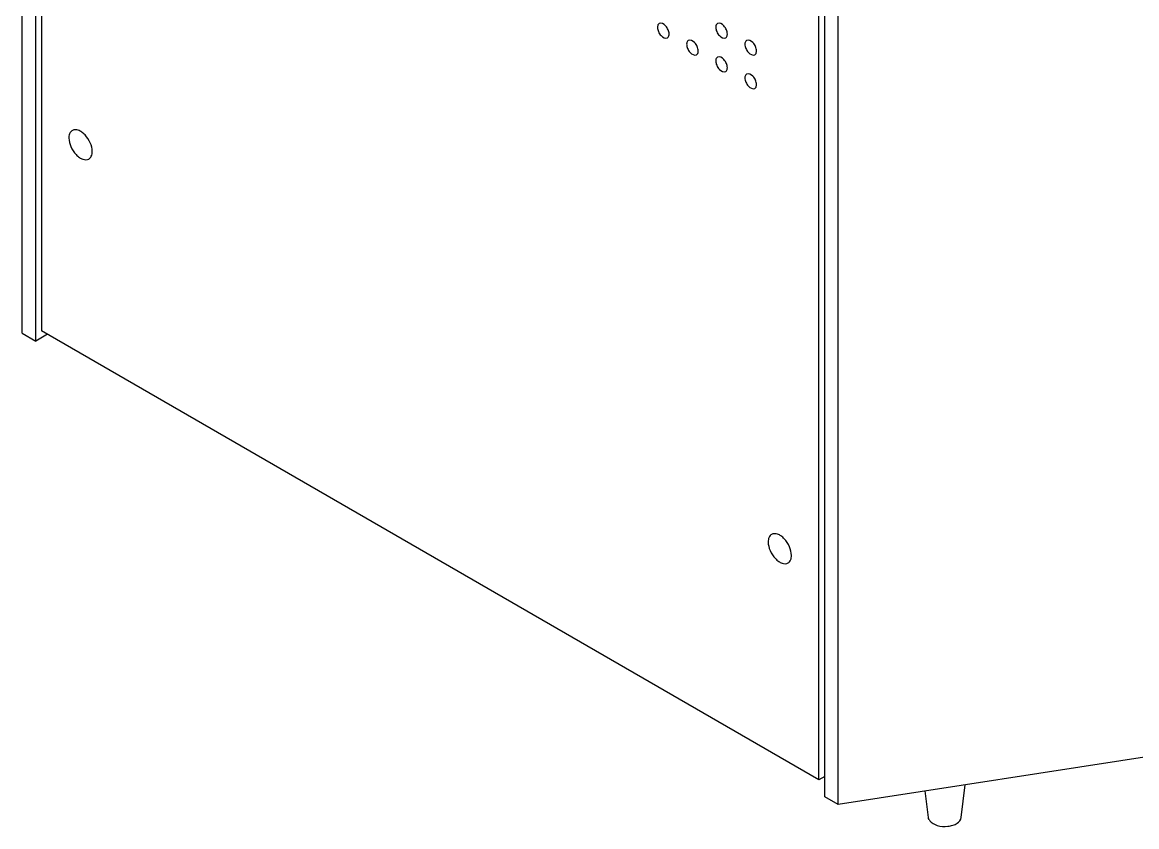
# Model space of a CAD drawing. Header units: millimetres. Extents: x 0 to 1189, y 0 to 841.
# Drawn here: x 676.8 to 812.1, y 224.1 to 321.7 of the extents above; entities that cross this region are included whole.
import ezdxf

# ---------------------------------------------------------------- set-up
doc = ezdxf.new("R2010")
doc.units = ezdxf.units.MM
doc.header["$LTSCALE"] = 65.395
doc.layers.get('0').update_dxf_attribs({"linetype": 'CONTINUOUS'})
doc.layers.add('AXIS', color=7, linetype='CONTINUOUS')
doc.layers.add('SURFACES', color=7, linetype='CONTINUOUS')

msp = doc.modelspace()

# ---------------------------------------------------------------- linework, layer by layer
at = {"color": 7, "linetype": 'Continuous'}
for p, q in [((676.84, 283.99), (676.84, 561.6)), ((678.48, 283.05), (678.48, 560.66)), ((679.19, 559.44), (679.19, 284.28)), ((773.5, 229.82), (773.5, 504.99)), ((676.84, 283.99), (678.48, 283.05)), ((773.5, 229.82), (679.19, 284.28)), ((679.89, 283.87), (678.48, 283.05)), ((774.21, 230.23), (773.5, 229.82))]:
    msp.add_line(p, q, dxfattribs=at)
at = {"layer": 'AXIS', "color": 7, "linetype": 'Continuous'}
for p, q in [((790.79, 225.25), (791.26, 229.23)), ((786.8, 225.25), (786.42, 228.48))]:
    msp.add_line(p, q, dxfattribs=at)
for points, knots in [([(754.13, 321.55), (754.09, 321.53), (753.96, 321.42), (753.92, 321.23), (753.92, 321.1)], [0, 0, 0, 0, 0.220867, 1, 1, 1, 1]), ([(753.92, 321.1), (753.92, 320.92), (754.03, 320.54), (754.34, 320.02), (754.89, 319.69), (755.13, 319.82)], [0, 0, 0, 0, 0.277753, 0.577543, 1, 1, 1, 1]), ([(755.33, 320.28), (755.33, 320.46), (755.23, 320.83), (754.91, 321.36), (754.36, 321.69), (754.13, 321.55)], [0, 0, 0, 0, 0.277753, 0.577543, 1, 1, 1, 1]), ([(761.2, 321.55), (761.16, 321.53), (761.03, 321.42), (760.99, 321.23), (760.99, 321.1)], [0, 0, 0, 0, 0.220867, 1, 1, 1, 1]), ([(760.99, 321.1), (760.99, 320.92), (761.1, 320.54), (761.41, 320.02), (761.96, 319.69), (762.2, 319.82)], [0, 0, 0, 0, 0.277753, 0.577543, 1, 1, 1, 1]), ([(762.4, 320.28), (762.4, 320.46), (762.3, 320.83), (761.99, 321.36), (761.43, 321.69), (761.2, 321.55)], [0, 0, 0, 0, 0.277753, 0.577543, 1, 1, 1, 1]), ([(755.13, 319.82), (755.16, 319.84), (755.29, 319.96), (755.33, 320.15), (755.33, 320.28)], [0, 0, 0, 0, 0.220867, 1, 1, 1, 1]), ([(757.66, 319.51), (757.63, 319.49), (757.49, 319.38), (757.46, 319.19), (757.46, 319.06)], [0, 0, 0, 0, 0.220867, 1, 1, 1, 1]), ([(758.87, 318.24), (758.87, 318.42), (758.76, 318.79), (758.45, 319.32), (757.9, 319.65), (757.66, 319.51)], [0, 0, 0, 0, 0.277753, 0.577543, 1, 1, 1, 1]), ([(762.2, 319.82), (762.23, 319.84), (762.37, 319.96), (762.4, 320.15), (762.4, 320.28)], [0, 0, 0, 0, 0.220867, 1, 1, 1, 1]), ([(764.73, 319.51), (764.7, 319.49), (764.57, 319.38), (764.53, 319.19), (764.53, 319.06)], [0, 0, 0, 0, 0.220867, 1, 1, 1, 1]), ([(765.94, 318.24), (765.94, 318.42), (765.83, 318.79), (765.52, 319.32), (764.97, 319.65), (764.73, 319.51)], [0, 0, 0, 0, 0.277753, 0.577543, 1, 1, 1, 1]), ([(757.46, 319.06), (757.46, 318.88), (757.56, 318.5), (757.87, 317.98), (758.43, 317.64), (758.66, 317.78)], [0, 0, 0, 0, 0.277753, 0.577543, 1, 1, 1, 1]), ([(758.66, 317.78), (758.7, 317.8), (758.83, 317.91), (758.87, 318.1), (758.87, 318.24)], [0, 0, 0, 0, 0.220867, 1, 1, 1, 1]), ([(764.53, 319.06), (764.53, 318.88), (764.63, 318.5), (764.95, 317.98), (765.5, 317.64), (765.73, 317.78)], [0, 0, 0, 0, 0.277753, 0.577543, 1, 1, 1, 1]), ([(765.73, 317.78), (765.77, 317.8), (765.9, 317.91), (765.94, 318.1), (765.94, 318.24)], [0, 0, 0, 0, 0.220867, 1, 1, 1, 1]), ([(761.2, 317.47), (761.16, 317.45), (761.03, 317.34), (760.99, 317.15), (760.99, 317.01)], [0, 0, 0, 0, 0.220867, 1, 1, 1, 1]), ([(760.99, 317.01), (760.99, 316.84), (761.1, 316.46), (761.41, 315.93), (761.96, 315.6), (762.2, 315.74)], [0, 0, 0, 0, 0.277753, 0.577543, 1, 1, 1, 1]), ([(762.4, 316.2), (762.4, 316.38), (762.3, 316.75), (761.99, 317.28), (761.43, 317.61), (761.2, 317.47)], [0, 0, 0, 0, 0.277753, 0.577543, 1, 1, 1, 1]), ([(762.2, 315.74), (762.23, 315.76), (762.37, 315.87), (762.4, 316.06), (762.4, 316.2)], [0, 0, 0, 0, 0.220867, 1, 1, 1, 1]), ([(764.73, 315.43), (764.7, 315.41), (764.57, 315.3), (764.53, 315.11), (764.53, 314.97)], [0, 0, 0, 0, 0.220867, 1, 1, 1, 1]), ([(765.94, 314.16), (765.94, 314.34), (765.83, 314.71), (765.52, 315.24), (764.97, 315.57), (764.73, 315.43)], [0, 0, 0, 0, 0.277753, 0.577543, 1, 1, 1, 1]), ([(764.53, 314.97), (764.53, 314.79), (764.63, 314.42), (764.95, 313.89), (765.5, 313.56), (765.73, 313.7)], [0, 0, 0, 0, 0.277753, 0.577543, 1, 1, 1, 1]), ([(765.73, 313.7), (765.77, 313.72), (765.9, 313.83), (765.94, 314.02), (765.94, 314.16)], [0, 0, 0, 0, 0.220867, 1, 1, 1, 1]), ([(682.92, 308.59), (682.86, 308.56), (682.64, 308.38), (682.54, 308.1), (682.51, 307.88)], [0, 0, 0, 0, 0.227777, 1, 1, 1, 1]), ([(685.33, 306.04), (685.33, 306.4), (685.13, 307.14), (684.63, 307.92), (684.08, 308.4), (683.58, 308.69), (683.13, 308.71), (682.92, 308.59)], [0, 0, 0, 0, 0.271099, 0.563793, 0.698524, 0.816708, 1, 1, 1, 1]), ([(682.5, 307.67), (682.5, 307.32), (682.7, 306.58), (683.21, 305.79), (683.75, 305.31), (684.25, 305.03), (684.71, 305), (684.92, 305.12)], [0, 0, 0, 0, 0.271099, 0.563793, 0.698524, 0.816708, 1, 1, 1, 1]), ([(684.92, 305.12), (685.05, 305.2), (685.28, 305.49), (685.33, 305.85), (685.33, 306.04)], [0, 0, 0, 0, 0.44925, 1, 1, 1, 1]), ([(770.18, 257.05), (770.18, 257.41), (769.99, 258.15), (769.48, 258.94), (768.93, 259.41), (768.44, 259.7), (767.98, 259.72), (767.77, 259.6)], [0, 0, 0, 0, 0.271099, 0.563793, 0.698524, 0.816708, 1, 1, 1, 1]), ([(767.77, 259.6), (767.63, 259.52), (767.4, 259.23), (767.35, 258.87), (767.35, 258.68)], [0, 0, 0, 0, 0.44925, 1, 1, 1, 1]), ([(767.35, 258.68), (767.35, 258.33), (767.55, 257.59), (768.06, 256.8), (768.6, 256.32), (769.1, 256.04), (769.56, 256.01), (769.77, 256.14)], [0, 0, 0, 0, 0.271099, 0.563793, 0.698524, 0.816708, 1, 1, 1, 1]), ([(769.77, 256.14), (769.9, 256.21), (770.14, 256.5), (770.18, 256.86), (770.18, 257.05)], [0, 0, 0, 0, 0.44925, 1, 1, 1, 1]), ([(786.97, 224.87), (787.18, 224.59), (787.93, 224.21), (788.93, 224.13), (789.76, 224.3), (790.39, 224.56), (790.76, 224.97), (790.79, 225.26)], [0, 0, 0, 0, 0.237661, 0.531446, 0.675872, 0.805033, 1, 1, 1, 1])]:
    msp.add_open_spline(points, degree=3, knots=knots, dxfattribs=at)
for points in [[(682.51, 307.88), (682.51, 307.81), (682.5, 307.74), (682.5, 307.67)], [(786.87, 225.03), (786.84, 225.1), (786.81, 225.17), (786.8, 225.25)], [(786.87, 225.03), (786.89, 224.97), (786.93, 224.92), (786.97, 224.87)]]:
    msp.add_open_spline(points, degree=3, dxfattribs=at)
at = {"layer": 'SURFACES', "color": 7, "linetype": 'Continuous'}
for p, q in [((775.84, 226.84), (775.84, 507.72)), ((774.21, 227.78), (774.21, 505.39)), ((841.3, 236.97), (775.84, 226.84)), ((775.84, 226.84), (774.21, 227.78))]:
    msp.add_line(p, q, dxfattribs=at)

doc.saveas('drawing.dxf')
